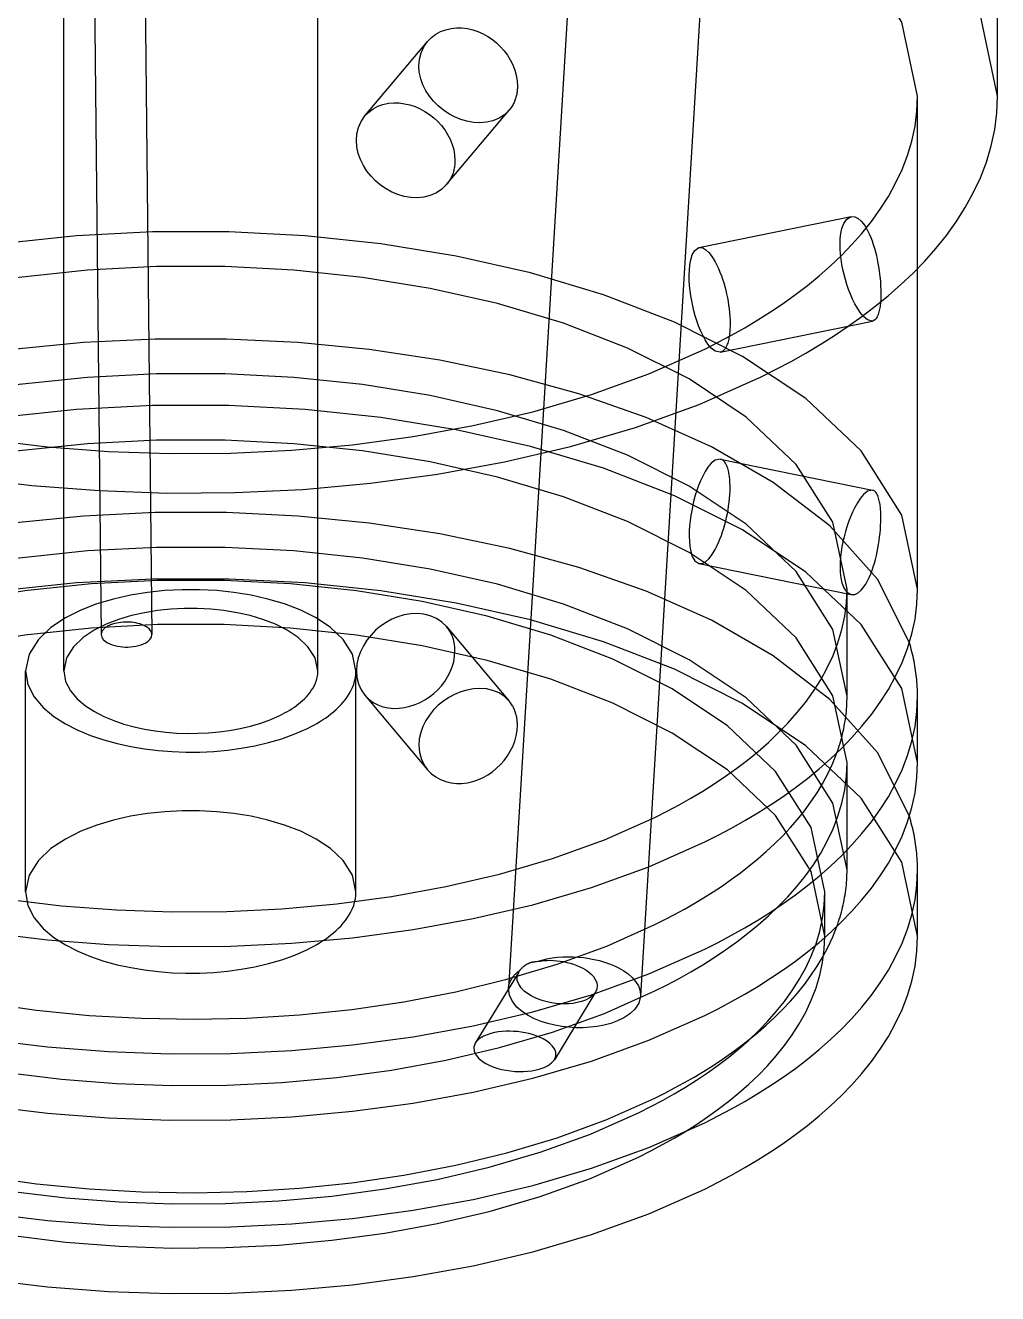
# Model space of a CAD drawing. Header units: millimetres. Extents: x 0 to 278, y -49 to 180.
# Drawn here: x 115.24 to 153.5, y 92.5 to 142.44 of the extents above; entities that cross this region are included whole.
import ezdxf

# ---------------------------------------------------------------- set-up
doc = ezdxf.new("R2010")
doc.units = ezdxf.units.MM
doc.layers.add('ISO_HIDDEN', color=8, linetype='CONTINUOUS')
doc.layers.add('ISO_VISIBLE', color=7, linetype='Continuous')

msp = doc.modelspace()

# ---------------------------------------------------------------- linework, layer by layer
at = {"layer": 'ISO_HIDDEN'}
for points in [[(117.708, 167.514), (118.223, 118.447)], [(119.708, 167.518), (120.223, 118.452)], [(116.75, 117.02), (116.75, 164.021)], [(126.75, 117.02), (126.75, 164.021)], [(153.5, 139.65), (152.813, 142.886), (151.036, 145.688), (148.624, 147.975), (145.857, 149.824), (142.882, 151.318), (139.777, 152.519), (136.587, 153.471), (133.339, 154.205), (130.052, 154.739), (126.74, 155.089), (123.415, 155.262), (120.085, 155.262), (116.76, 155.089), (113.448, 154.739), (110.161, 154.205), (106.913, 153.471), (103.723, 152.519), (100.618, 151.318), (97.643, 149.824), (94.876, 147.975), (92.464, 145.688), (90.687, 142.886), (90, 139.65)], [(150.35, 139.65), (149.731, 142.565), (148.131, 145.089), (145.957, 147.149), (143.465, 148.814), (140.785, 150.16), (137.989, 151.242), (135.115, 152.1), (132.189, 152.761), (129.228, 153.242), (126.245, 153.557), (123.25, 153.713), (120.25, 153.713), (117.255, 153.557), (114.272, 153.242), (111.311, 152.761), (108.385, 152.1), (105.511, 151.242), (102.714, 150.16), (100.035, 148.814), (97.543, 147.149), (95.369, 145.089), (93.769, 142.565), (93.15, 139.65)], [(136.8, 146.668), (134.256, 104.524)], [(142.004, 146.585), (139.446, 104.211)], [(131.068, 141.803), (131.219, 141.957), (131.391, 142.087), (131.58, 142.191), (131.782, 142.268), (131.992, 142.318), (132.206, 142.341), (132.422, 142.339), (132.637, 142.314), (132.847, 142.266), (133.052, 142.197), (133.25, 142.109), (133.438, 142.004), (133.617, 141.882), (133.784, 141.746), (133.94, 141.596), (134.082, 141.433), (134.21, 141.259), (134.323, 141.075), (134.419, 140.882), (134.497, 140.68), (134.556, 140.472), (134.593, 140.26), (134.605, 140.044)], [(128.6, 138.87), (131.068, 141.803)], [(134.281, 139.099), (134.096, 138.919), (133.88, 138.778), (133.641, 138.68), (133.389, 138.622), (133.131, 138.603), (132.873, 138.618), (132.619, 138.664), (132.371, 138.737), (132.132, 138.836), (131.904, 138.958), (131.689, 139.102), (131.489, 139.265), (131.306, 139.447), (131.142, 139.647), (131, 139.864), (130.884, 140.095), (130.797, 140.338), (130.743, 140.591), (130.725, 140.848), (130.748, 141.106), (130.812, 141.356), (130.92, 141.591), (131.068, 141.803)], [(134.605, 140.044), (134.605, 140), (134.603, 139.955), (134.6, 139.911), (134.596, 139.867), (134.591, 139.823), (134.585, 139.779), (134.577, 139.735), (134.568, 139.692), (134.558, 139.649), (134.547, 139.606), (134.534, 139.563), (134.52, 139.521), (134.505, 139.48), (134.488, 139.438), (134.47, 139.398), (134.451, 139.358), (134.431, 139.318), (134.409, 139.28), (134.386, 139.242), (134.362, 139.205), (134.336, 139.169), (134.309, 139.133), (134.281, 139.099)], [(93.15, 139.65), (93.554, 137.291), (94.646, 135.156), (96.198, 133.325), (98.036, 131.778), (100.056, 130.475), (102.194, 129.375), (104.413, 128.451), (106.69, 127.679), (109.009, 127.043), (111.358, 126.531), (113.73, 126.134), (116.117, 125.845), (118.514, 125.659), (120.917, 125.575), (123.322, 125.59), (125.723, 125.705), (128.118, 125.922), (130.501, 126.244), (132.866, 126.676), (135.207, 127.225), (137.515, 127.901), (139.776, 128.718), (141.973, 129.693)], [(128.6, 138.87), (128.751, 139.023), (128.923, 139.15), (129.113, 139.25), (129.314, 139.323), (129.524, 139.368), (129.738, 139.387), (129.952, 139.382), (130.165, 139.354), (130.373, 139.305), (130.577, 139.237), (130.773, 139.151), (130.962, 139.048), (131.141, 138.93), (131.309, 138.798), (131.467, 138.652), (131.611, 138.493), (131.742, 138.323), (131.858, 138.143), (131.956, 137.952), (132.037, 137.753), (132.097, 137.548), (132.134, 137.336), (132.147, 137.122)], [(141.973, 129.693), (142.504, 129.962), (143.03, 130.242), (143.548, 130.534), (144.059, 130.839), (144.562, 131.157), (145.056, 131.489), (145.541, 131.835), (146.014, 132.196), (146.475, 132.573), (146.922, 132.965), (147.353, 133.375), (147.767, 133.803), (148.162, 134.248), (148.534, 134.713), (148.881, 135.196), (149.201, 135.698), (149.488, 136.219), (149.74, 136.758), (149.954, 137.314), (150.124, 137.884), (150.249, 138.466), (150.325, 139.056), (150.35, 139.65)], [(150.35, 132.862), (150.35, 139.65)], [(131.814, 136.166), (131.629, 135.985), (131.414, 135.841), (131.176, 135.737), (130.925, 135.673), (130.667, 135.648), (130.408, 135.659), (130.152, 135.702), (129.903, 135.775), (129.664, 135.874), (129.436, 135.998), (129.222, 136.145), (129.023, 136.312), (128.842, 136.498), (128.681, 136.701), (128.542, 136.92), (128.428, 137.153), (128.341, 137.397), (128.287, 137.651), (128.267, 137.909), (128.287, 138.168), (128.348, 138.42), (128.453, 138.657), (128.6, 138.87)], [(131.814, 136.166), (134.281, 139.099)], [(132.147, 137.122), (132.147, 137.077), (132.145, 137.032), (132.142, 136.988), (132.138, 136.943), (132.132, 136.898), (132.126, 136.854), (132.118, 136.81), (132.108, 136.766), (132.098, 136.722), (132.086, 136.679), (132.073, 136.636), (132.058, 136.593), (132.043, 136.551), (132.026, 136.509), (132.007, 136.468), (131.987, 136.428), (131.966, 136.388), (131.944, 136.349), (131.921, 136.311), (131.896, 136.273), (131.87, 136.237), (131.843, 136.201), (131.814, 136.166)], [(141.748, 133.687), (147.734, 134.908)], [(148.573, 130.792), (148.379, 130.838), (148.223, 130.97), (148.094, 131.128), (147.981, 131.299), (147.881, 131.477), (147.791, 131.661), (147.709, 131.848), (147.635, 132.039), (147.568, 132.232), (147.508, 132.427), (147.455, 132.625), (147.409, 132.824), (147.37, 133.025), (147.338, 133.227), (147.315, 133.43), (147.302, 133.634), (147.298, 133.838), (147.307, 134.042), (147.332, 134.245), (147.376, 134.445), (147.447, 134.636), (147.56, 134.806), (147.734, 134.908)], [(147.734, 134.908), (147.882, 134.899), (148.015, 134.831), (148.128, 134.732), (148.224, 134.617), (148.308, 134.492), (148.381, 134.361), (148.447, 134.226), (148.506, 134.088), (148.56, 133.948), (148.608, 133.806), (148.652, 133.662), (148.692, 133.518), (148.728, 133.372), (148.76, 133.225), (148.789, 133.078), (148.815, 132.93), (148.838, 132.782), (148.858, 132.633), (148.874, 132.484), (148.887, 132.334), (148.897, 132.184), (148.903, 132.034), (148.905, 131.884)], [(150.35, 120.241), (149.731, 123.155), (148.131, 125.679), (145.957, 127.74), (143.465, 129.405), (140.785, 130.75), (137.989, 131.833), (135.115, 132.69), (132.189, 133.351), (129.228, 133.833), (126.245, 134.147), (123.25, 134.303), (120.25, 134.303), (117.255, 134.147), (114.272, 133.833), (111.311, 133.351), (108.385, 132.69), (105.511, 131.833), (102.714, 130.75), (100.035, 129.405), (97.543, 127.74), (95.369, 125.679), (93.769, 123.155), (93.15, 120.241)], [(142.587, 129.571), (142.391, 129.608), (142.231, 129.732), (142.101, 129.887), (141.99, 130.058), (141.894, 130.237), (141.808, 130.421), (141.732, 130.61), (141.665, 130.802), (141.604, 130.996), (141.551, 131.192), (141.503, 131.39), (141.463, 131.589), (141.429, 131.79), (141.401, 131.991), (141.381, 132.193), (141.368, 132.396), (141.364, 132.6), (141.37, 132.803), (141.389, 133.005), (141.424, 133.206), (141.483, 133.4), (141.582, 133.577), (141.748, 133.687)], [(141.748, 133.687), (141.895, 133.673), (142.024, 133.598), (142.133, 133.496), (142.228, 133.38), (142.312, 133.256), (142.387, 133.127), (142.455, 132.994), (142.518, 132.858), (142.575, 132.72), (142.628, 132.58), (142.677, 132.438), (142.722, 132.295), (142.762, 132.151), (142.8, 132.007), (142.834, 131.861), (142.864, 131.714), (142.891, 131.567), (142.914, 131.419), (142.934, 131.271), (142.95, 131.122), (142.961, 130.973), (142.969, 130.823), (142.971, 130.674)], [(147.575, 120.241), (147.016, 122.872), (145.571, 125.152), (143.609, 127.012), (141.358, 128.516), (138.939, 129.731), (136.413, 130.708), (133.818, 131.482), (131.176, 132.079), (128.503, 132.514), (125.809, 132.798), (123.104, 132.939), (120.396, 132.939), (117.691, 132.798), (114.997, 132.514), (112.324, 132.079), (109.682, 131.482), (107.087, 130.708), (104.561, 129.731), (102.142, 128.516), (99.891, 127.012), (97.929, 125.152), (96.484, 122.872), (95.925, 120.241)], [(148.905, 131.884), (148.905, 131.832), (148.904, 131.78), (148.903, 131.727), (148.901, 131.675), (148.898, 131.623), (148.894, 131.571), (148.89, 131.519), (148.885, 131.467), (148.879, 131.415), (148.872, 131.363), (148.864, 131.311), (148.855, 131.26), (148.844, 131.209), (148.832, 131.158), (148.817, 131.108), (148.801, 131.058), (148.782, 131.01), (148.76, 130.962), (148.734, 130.917), (148.703, 130.875), (148.666, 130.838), (148.622, 130.809), (148.573, 130.792)], [(142.587, 129.571), (148.573, 130.792)], [(142.971, 130.674), (142.971, 130.62), (142.97, 130.566), (142.968, 130.513), (142.965, 130.459), (142.962, 130.406), (142.957, 130.352), (142.952, 130.299), (142.946, 130.245), (142.938, 130.192), (142.929, 130.139), (142.919, 130.086), (142.907, 130.034), (142.894, 129.982), (142.878, 129.93), (142.861, 129.88), (142.841, 129.83), (142.818, 129.781), (142.791, 129.735), (142.761, 129.69), (142.725, 129.65), (142.685, 129.615), (142.638, 129.588), (142.587, 129.571)], [(150.027, 118.13), (148.77, 120.634), (146.897, 122.726), (144.671, 124.442), (142.235, 125.846), (139.667, 126.995), (137.014, 127.928), (134.301, 128.673), (131.548, 129.249), (128.766, 129.671), (125.967, 129.947), (123.157, 130.084), (120.343, 130.084), (117.533, 129.947), (114.734, 129.671), (111.952, 129.249), (109.199, 128.673), (106.486, 127.928), (103.833, 126.995), (101.265, 125.846), (98.829, 124.442), (96.603, 122.726), (94.73, 120.634), (93.473, 118.13)], [(147.575, 116.019), (147.016, 118.651), (145.571, 120.93), (143.609, 122.791), (141.358, 124.294), (138.939, 125.509), (136.413, 126.486), (133.818, 127.261), (131.176, 127.858), (128.503, 128.292), (125.809, 128.577), (123.104, 128.717), (120.396, 128.717), (117.691, 128.577), (114.997, 128.292), (112.324, 127.858), (109.682, 127.261), (107.087, 126.486), (104.561, 125.509), (102.142, 124.294), (99.891, 122.791), (97.929, 120.93), (96.484, 118.651), (95.925, 116.019)], [(150.35, 113.408), (149.731, 116.322), (148.131, 118.847), (145.957, 120.907), (143.465, 122.572), (140.785, 123.918), (137.989, 125), (135.115, 125.858), (132.189, 126.518), (129.228, 127), (126.245, 127.315), (123.25, 127.471), (120.25, 127.471), (117.255, 127.315), (114.272, 127), (111.311, 126.518), (108.385, 125.858), (105.511, 125), (102.714, 123.918), (100.035, 122.572), (97.543, 120.907), (95.369, 118.847), (93.769, 116.322), (93.15, 113.408)], [(147.575, 113.408), (147.016, 116.04), (145.571, 118.319), (143.609, 120.18), (141.358, 121.683), (138.939, 122.898), (136.413, 123.875), (133.818, 124.65), (131.176, 125.246), (128.503, 125.681), (125.809, 125.966), (123.104, 126.106), (120.396, 126.106), (117.691, 125.966), (114.997, 125.681), (112.324, 125.246), (109.682, 124.65), (107.087, 123.875), (104.561, 122.898), (102.142, 121.683), (99.891, 120.18), (97.929, 118.319), (96.484, 116.04), (95.925, 113.408)], [(142.587, 125.359), (142.391, 125.322), (142.231, 125.198), (142.101, 125.043), (141.99, 124.872), (141.894, 124.693), (141.808, 124.509), (141.732, 124.32), (141.665, 124.128), (141.604, 123.934), (141.551, 123.738), (141.503, 123.54), (141.463, 123.341), (141.429, 123.14), (141.401, 122.939), (141.381, 122.737), (141.368, 122.534), (141.364, 122.33), (141.37, 122.127), (141.389, 121.925), (141.424, 121.725), (141.483, 121.53), (141.582, 121.353), (141.748, 121.243)], [(142.971, 124.256), (142.971, 124.31), (142.97, 124.364), (142.968, 124.417), (142.965, 124.471), (142.962, 124.525), (142.957, 124.578), (142.952, 124.631), (142.946, 124.685), (142.938, 124.738), (142.929, 124.791), (142.919, 124.844), (142.907, 124.896), (142.894, 124.948), (142.878, 125), (142.861, 125.05), (142.841, 125.1), (142.818, 125.149), (142.791, 125.195), (142.761, 125.24), (142.725, 125.28), (142.685, 125.315), (142.638, 125.342), (142.587, 125.359)], [(142.587, 125.359), (148.573, 124.138)], [(141.748, 121.243), (141.895, 121.257), (142.024, 121.332), (142.133, 121.434), (142.228, 121.55), (142.312, 121.674), (142.387, 121.803), (142.455, 121.936), (142.518, 122.072), (142.575, 122.21), (142.628, 122.35), (142.677, 122.492), (142.722, 122.635), (142.762, 122.779), (142.8, 122.923), (142.834, 123.069), (142.864, 123.216), (142.891, 123.363), (142.914, 123.511), (142.934, 123.659), (142.95, 123.808), (142.961, 123.957), (142.969, 124.107), (142.971, 124.256)], [(150.027, 111.298), (148.77, 113.802), (146.897, 115.894), (144.671, 117.609), (142.235, 119.014), (139.667, 120.163), (137.014, 121.095), (134.301, 121.84), (131.548, 122.416), (128.766, 122.838), (125.967, 123.115), (123.157, 123.251), (120.343, 123.251), (117.533, 123.115), (114.734, 122.838), (111.952, 122.416), (109.199, 121.84), (106.486, 121.095), (103.833, 120.163), (101.265, 119.014), (98.829, 117.609), (96.603, 115.894), (94.73, 113.802), (93.473, 111.298)], [(147.575, 109.187), (147.016, 111.818), (145.571, 114.098), (143.609, 115.958), (141.358, 117.462), (138.939, 118.677), (136.413, 119.654), (133.818, 120.429), (131.176, 121.025), (128.503, 121.46), (125.809, 121.744), (123.104, 121.885), (120.396, 121.885), (117.691, 121.744), (114.997, 121.46), (112.324, 121.025), (109.682, 120.429), (107.087, 119.654), (104.561, 118.677), (102.142, 117.462), (99.891, 115.958), (97.929, 114.098), (96.484, 111.818), (95.925, 109.187)], [(141.748, 121.243), (147.734, 120.023)], [(150.35, 106.576), (149.731, 109.49), (148.131, 112.014), (145.957, 114.075), (143.465, 115.74), (140.785, 117.085), (137.989, 118.167), (135.115, 119.025), (132.189, 119.686), (129.228, 120.167), (126.245, 120.482), (123.25, 120.638), (120.25, 120.638), (117.255, 120.482), (114.272, 120.167), (111.311, 119.686), (108.385, 119.025), (105.511, 118.167), (102.714, 117.085), (100.035, 115.74), (97.543, 114.075), (95.369, 112.014), (93.769, 109.49), (93.15, 106.576)], [(146.7, 108.316), (146.16, 110.859), (144.764, 113.061), (142.868, 114.858), (140.694, 116.311), (138.356, 117.485), (135.916, 118.429), (133.409, 119.177), (130.857, 119.753), (128.274, 120.174), (125.672, 120.448), (123.058, 120.584), (120.442, 120.584), (117.828, 120.448), (115.226, 120.174), (112.643, 119.753), (110.091, 119.177), (107.584, 118.429), (105.144, 117.485), (102.806, 116.311), (100.632, 114.858), (98.736, 113.061), (97.34, 110.859), (96.8, 108.316)], [(95.925, 120.241), (96.29, 118.111), (97.275, 116.183), (98.677, 114.529), (100.337, 113.132), (102.161, 111.955), (104.091, 110.963), (106.095, 110.128), (108.151, 109.431), (110.245, 108.857), (112.366, 108.395), (114.508, 108.036), (116.663, 107.775), (118.828, 107.607), (120.998, 107.531), (123.169, 107.545), (125.338, 107.649), (127.5, 107.845), (129.652, 108.135), (131.788, 108.525), (133.901, 109.021), (135.985, 109.632), (138.027, 110.369), (140.011, 111.25)], [(128.25, 117.02), (128.109, 117.683), (127.746, 118.256), (127.252, 118.725), (126.685, 119.103), (126.076, 119.409), (125.441, 119.655), (124.787, 119.85), (124.122, 120), (123.45, 120.109), (122.772, 120.181), (122.091, 120.216), (121.409, 120.216), (120.728, 120.181), (120.05, 120.109), (119.378, 120), (118.713, 119.85), (118.059, 119.655), (117.424, 119.409), (116.815, 119.103), (116.248, 118.725), (115.754, 118.256), (115.391, 117.683), (115.25, 117.02)], [(140.011, 111.25), (140.491, 111.492), (140.965, 111.745), (141.433, 112.009), (141.895, 112.284), (142.349, 112.572), (142.795, 112.871), (143.232, 113.184), (143.66, 113.51), (144.076, 113.85), (144.479, 114.204), (144.869, 114.575), (145.243, 114.96), (145.599, 115.363), (145.935, 115.782), (146.249, 116.219), (146.537, 116.672), (146.797, 117.143), (147.024, 117.629), (147.217, 118.131), (147.371, 118.646), (147.483, 119.171), (147.552, 119.704), (147.575, 120.241)], [(147.575, 116.019), (147.575, 120.241)], [(126.75, 117.02), (126.642, 117.53), (126.362, 117.971), (125.982, 118.331), (125.546, 118.622), (125.078, 118.858), (124.589, 119.047), (124.086, 119.197), (123.575, 119.312), (123.057, 119.397), (122.536, 119.452), (122.012, 119.479), (121.488, 119.479), (120.964, 119.452), (120.443, 119.397), (119.925, 119.312), (119.414, 119.197), (118.911, 119.047), (118.422, 118.858), (117.954, 118.622), (117.518, 118.331), (117.138, 117.971), (116.858, 117.53), (116.75, 117.02)], [(120.223, 118.452), (120.208, 118.534), (120.169, 118.608), (120.113, 118.671), (120.049, 118.724), (119.979, 118.771), (119.905, 118.809), (119.827, 118.841), (119.748, 118.869), (119.667, 118.89), (119.585, 118.909), (119.502, 118.922), (119.419, 118.933), (119.335, 118.939), (119.252, 118.942), (119.168, 118.941), (119.084, 118.938), (119.001, 118.929), (118.917, 118.919), (118.835, 118.903), (118.753, 118.884), (118.673, 118.861), (118.594, 118.832), (118.517, 118.799)], [(131.814, 118.764), (131.629, 118.945), (131.414, 119.089), (131.176, 119.193), (130.925, 119.257), (130.667, 119.282), (130.408, 119.271), (130.152, 119.228), (129.903, 119.155), (129.664, 119.056), (129.436, 118.932), (129.222, 118.785), (129.023, 118.618), (128.842, 118.432), (128.681, 118.229), (128.542, 118.01), (128.428, 117.777), (128.341, 117.533), (128.287, 117.279), (128.267, 117.021), (128.287, 116.762), (128.348, 116.51), (128.453, 116.273), (128.6, 116.06)], [(146.7, 106.576), (146.16, 109.118), (144.764, 111.32), (142.868, 113.118), (140.694, 114.57), (138.356, 115.744), (135.916, 116.688), (133.409, 117.436), (130.857, 118.013), (128.274, 118.433), (125.672, 118.708), (123.058, 118.843), (120.442, 118.843), (117.828, 118.708), (115.226, 118.433), (112.643, 118.013), (110.091, 117.436), (107.584, 116.688), (105.144, 115.744), (102.806, 114.57), (100.632, 113.118), (98.736, 111.32), (97.34, 109.118), (96.8, 106.576)], [(118.517, 118.799), (118.498, 118.79), (118.479, 118.78), (118.461, 118.769), (118.443, 118.759), (118.426, 118.747), (118.408, 118.736), (118.391, 118.723), (118.374, 118.711), (118.358, 118.697), (118.342, 118.684), (118.327, 118.669), (118.313, 118.654), (118.299, 118.638), (118.286, 118.622), (118.274, 118.605), (118.262, 118.587), (118.253, 118.568), (118.244, 118.549), (118.236, 118.53), (118.231, 118.51), (118.227, 118.489), (118.224, 118.468), (118.223, 118.447)], [(118.223, 118.447), (118.247, 118.345), (118.306, 118.259), (118.382, 118.188), (118.467, 118.129), (118.561, 118.083), (118.659, 118.045), (118.759, 118.014), (118.861, 117.992), (118.965, 117.975), (119.069, 117.964), (119.173, 117.959), (119.278, 117.958), (119.382, 117.965), (119.486, 117.975), (119.59, 117.993), (119.692, 118.015), (119.792, 118.046), (119.889, 118.084), (119.983, 118.131), (120.068, 118.191), (120.144, 118.262), (120.201, 118.349), (120.223, 118.452)], [(132.147, 117.808), (132.147, 117.853), (132.145, 117.898), (132.142, 117.942), (132.138, 117.987), (132.132, 118.032), (132.126, 118.076), (132.118, 118.12), (132.108, 118.164), (132.098, 118.208), (132.086, 118.251), (132.073, 118.294), (132.058, 118.337), (132.043, 118.379), (132.026, 118.421), (132.007, 118.462), (131.987, 118.502), (131.966, 118.542), (131.944, 118.581), (131.921, 118.619), (131.896, 118.657), (131.87, 118.693), (131.843, 118.729), (131.814, 118.764)], [(131.814, 118.764), (134.281, 115.831)], [(128.6, 116.06), (128.751, 115.907), (128.923, 115.78), (129.113, 115.68), (129.314, 115.607), (129.524, 115.562), (129.738, 115.543), (129.952, 115.548), (130.165, 115.576), (130.373, 115.625), (130.577, 115.693), (130.773, 115.779), (130.962, 115.882), (131.141, 116), (131.309, 116.132), (131.467, 116.278), (131.611, 116.437), (131.742, 116.607), (131.858, 116.787), (131.956, 116.978), (132.037, 117.177), (132.097, 117.383), (132.134, 117.594), (132.147, 117.808)], [(115.25, 117.02), (115.342, 116.484), (115.59, 115.999), (115.943, 115.583), (116.361, 115.231), (116.819, 114.935), (117.305, 114.685), (117.81, 114.475), (118.327, 114.3), (118.854, 114.155), (119.388, 114.039), (119.927, 113.948), (120.47, 113.883), (121.015, 113.841), (121.561, 113.821), (122.107, 113.825), (122.653, 113.851), (123.197, 113.9), (123.739, 113.973), (124.276, 114.072), (124.808, 114.196), (125.333, 114.35), (125.847, 114.536), (126.346, 114.757)], [(115.25, 108.316), (115.25, 117.02)], [(116.75, 117.02), (116.821, 116.608), (117.011, 116.235), (117.283, 115.914), (117.604, 115.644), (117.957, 115.416), (118.331, 115.224), (118.719, 115.062), (119.117, 114.927), (119.523, 114.816), (119.933, 114.727), (120.348, 114.657), (120.765, 114.607), (121.184, 114.574), (121.604, 114.56), (122.025, 114.562), (122.445, 114.582), (122.863, 114.62), (123.28, 114.677), (123.693, 114.752), (124.103, 114.848), (124.506, 114.966), (124.901, 115.109), (125.286, 115.28)], [(125.286, 115.28), (125.378, 115.327), (125.47, 115.376), (125.561, 115.427), (125.65, 115.48), (125.738, 115.536), (125.825, 115.594), (125.909, 115.654), (125.992, 115.717), (126.072, 115.783), (126.151, 115.852), (126.226, 115.923), (126.298, 115.998), (126.367, 116.076), (126.433, 116.157), (126.493, 116.242), (126.549, 116.329), (126.599, 116.421), (126.643, 116.515), (126.681, 116.612), (126.711, 116.712), (126.732, 116.813), (126.746, 116.916), (126.75, 117.02)], [(126.346, 114.757), (126.467, 114.818), (126.586, 114.882), (126.704, 114.948), (126.82, 115.018), (126.935, 115.09), (127.047, 115.165), (127.157, 115.244), (127.265, 115.326), (127.369, 115.412), (127.471, 115.501), (127.569, 115.594), (127.663, 115.691), (127.753, 115.793), (127.837, 115.898), (127.916, 116.008), (127.989, 116.122), (128.054, 116.241), (128.111, 116.363), (128.16, 116.489), (128.199, 116.619), (128.227, 116.751), (128.244, 116.885), (128.25, 117.02)], [(128.25, 108.316), (128.25, 117.02)], [(128.6, 116.06), (131.068, 113.127)], [(147.176, 113.793), (147.209, 113.887), (147.241, 113.98), (147.271, 114.074), (147.3, 114.169), (147.328, 114.264), (147.354, 114.359), (147.379, 114.455), (147.402, 114.551), (147.424, 114.647), (147.445, 114.744), (147.464, 114.841), (147.481, 114.938), (147.498, 115.035), (147.512, 115.133), (147.525, 115.231), (147.537, 115.329), (147.547, 115.427), (147.556, 115.526), (147.563, 115.624), (147.568, 115.723), (147.572, 115.822), (147.574, 115.921), (147.575, 116.019)], [(95.925, 113.408), (96.29, 111.278), (97.275, 109.35), (98.677, 107.697), (100.337, 106.3), (102.161, 105.123), (104.091, 104.13), (106.095, 103.295), (108.151, 102.599), (110.245, 102.024), (112.366, 101.562), (114.508, 101.203), (116.663, 100.942), (118.828, 100.775), (120.998, 100.698), (123.169, 100.712), (125.338, 100.816), (127.5, 101.012), (129.652, 101.303), (131.788, 101.693), (133.901, 102.188), (135.985, 102.799), (138.027, 103.536), (140.011, 104.417)], [(140.011, 104.417), (140.491, 104.66), (140.965, 104.913), (141.433, 105.177), (141.895, 105.452), (142.349, 105.739), (142.795, 106.039), (143.232, 106.351), (143.66, 106.677), (144.076, 107.017), (144.479, 107.372), (144.869, 107.742), (145.243, 108.128), (145.599, 108.53), (145.935, 108.95), (146.249, 109.386), (146.537, 109.84), (146.797, 110.31), (147.024, 110.797), (147.217, 111.298), (147.371, 111.813), (147.483, 112.339), (147.552, 112.871), (147.575, 113.408)], [(147.575, 109.187), (147.575, 113.408)], [(128.25, 108.316), (128.109, 108.979), (127.746, 109.552), (127.252, 110.021), (126.685, 110.399), (126.076, 110.705), (125.441, 110.951), (124.787, 111.146), (124.122, 111.296), (123.45, 111.406), (122.772, 111.477), (122.091, 111.512), (121.409, 111.512), (120.728, 111.477), (120.05, 111.406), (119.378, 111.296), (118.713, 111.146), (118.059, 110.951), (117.424, 110.705), (116.815, 110.399), (116.248, 110.021), (115.754, 109.552), (115.391, 108.979), (115.25, 108.316)], [(147.176, 106.961), (147.209, 107.054), (147.241, 107.148), (147.271, 107.242), (147.3, 107.336), (147.328, 107.431), (147.354, 107.526), (147.379, 107.622), (147.402, 107.718), (147.424, 107.814), (147.445, 107.911), (147.464, 108.008), (147.481, 108.105), (147.498, 108.203), (147.512, 108.3), (147.525, 108.398), (147.537, 108.497), (147.547, 108.595), (147.556, 108.693), (147.563, 108.792), (147.568, 108.891), (147.572, 108.989), (147.574, 109.088), (147.575, 109.187)], [(96.8, 108.316), (97.153, 106.258), (98.105, 104.396), (99.459, 102.798), (101.063, 101.449), (102.824, 100.312), (104.689, 99.353), (106.626, 98.546), (108.612, 97.873), (110.635, 97.318), (112.684, 96.872), (114.753, 96.525), (116.836, 96.273), (118.927, 96.111), (121.023, 96.037), (123.121, 96.05), (125.216, 96.151), (127.305, 96.34), (129.384, 96.621), (131.448, 96.998), (133.49, 97.477), (135.503, 98.067), (137.475, 98.779), (139.392, 99.63)], [(115.25, 108.316), (115.342, 107.78), (115.59, 107.295), (115.943, 106.879), (116.361, 106.527), (116.819, 106.231), (117.305, 105.981), (117.81, 105.771), (118.327, 105.596), (118.854, 105.451), (119.388, 105.335), (119.927, 105.245), (120.47, 105.179), (121.015, 105.137), (121.561, 105.117), (122.107, 105.121), (122.653, 105.147), (123.197, 105.196), (123.739, 105.27), (124.276, 105.368), (124.808, 105.493), (125.333, 105.646), (125.847, 105.832), (126.346, 106.053)], [(126.346, 106.053), (126.467, 106.114), (126.586, 106.178), (126.704, 106.245), (126.82, 106.314), (126.935, 106.386), (127.047, 106.462), (127.157, 106.54), (127.265, 106.622), (127.369, 106.708), (127.471, 106.797), (127.569, 106.89), (127.663, 106.987), (127.753, 107.089), (127.837, 107.194), (127.916, 107.304), (127.989, 107.418), (128.054, 107.537), (128.111, 107.659), (128.16, 107.785), (128.199, 107.915), (128.227, 108.047), (128.244, 108.181), (128.25, 108.316)], [(139.392, 99.63), (139.856, 99.864), (140.314, 100.109), (140.766, 100.364), (141.212, 100.63), (141.651, 100.907), (142.082, 101.196), (142.504, 101.498), (142.917, 101.813), (143.319, 102.142), (143.709, 102.485), (144.086, 102.842), (144.447, 103.215), (144.791, 103.604), (145.116, 104.009), (145.419, 104.431), (145.697, 104.869), (145.948, 105.323), (146.168, 105.793), (146.354, 106.278), (146.503, 106.775), (146.612, 107.283), (146.678, 107.798), (146.7, 108.316)], [(146.7, 106.576), (146.7, 108.316)], [(96.8, 106.576), (97.153, 104.518), (98.105, 102.655), (99.459, 101.057), (101.063, 99.708), (102.824, 98.571), (104.689, 97.612), (106.626, 96.806), (108.612, 96.132), (110.635, 95.578), (112.684, 95.131), (114.753, 94.784), (116.836, 94.532), (118.927, 94.37), (121.023, 94.296), (123.121, 94.31), (125.216, 94.41), (127.305, 94.6), (129.384, 94.88), (131.448, 95.257), (133.49, 95.736), (135.503, 96.326), (137.475, 97.038), (139.392, 97.889)], [(139.392, 97.889), (139.856, 98.124), (140.314, 98.368), (140.766, 98.623), (141.212, 98.889), (141.651, 99.166), (142.082, 99.456), (142.504, 99.758), (142.917, 100.073), (143.319, 100.401), (143.709, 100.744), (144.086, 101.101), (144.447, 101.474), (144.791, 101.863), (145.116, 102.268), (145.419, 102.69), (145.697, 103.128), (145.948, 103.582), (146.168, 104.053), (146.354, 104.537), (146.503, 105.035), (146.612, 105.542), (146.678, 106.057), (146.7, 106.576)], [(134.728, 105.262), (134.739, 105.274), (134.75, 105.286), (134.761, 105.299), (134.772, 105.311), (134.784, 105.323), (134.795, 105.334), (134.807, 105.346), (134.819, 105.357), (134.831, 105.368), (134.844, 105.379), (134.856, 105.39), (134.869, 105.4), (134.882, 105.41), (134.895, 105.42), (134.908, 105.43), (134.922, 105.439), (134.935, 105.448), (134.949, 105.457), (134.963, 105.466), (134.978, 105.474), (134.992, 105.482), (135.006, 105.49), (135.021, 105.497)], [(135.021, 105.497), (135.035, 105.504), (135.049, 105.51), (135.063, 105.516), (135.077, 105.522), (135.091, 105.528), (135.106, 105.533), (135.12, 105.538), (135.135, 105.542), (135.149, 105.547), (135.164, 105.551), (135.179, 105.554), (135.194, 105.558), (135.209, 105.561), (135.224, 105.563), (135.239, 105.566), (135.254, 105.568), (135.269, 105.57), (135.284, 105.571), (135.3, 105.572), (135.315, 105.573), (135.33, 105.573), (135.346, 105.573), (135.361, 105.573)], [(135.361, 105.573), (135.561, 105.632), (135.764, 105.68), (135.97, 105.716), (136.177, 105.742), (136.385, 105.759), (136.594, 105.765), (136.802, 105.763), (137.011, 105.752), (137.218, 105.731), (137.425, 105.702), (137.63, 105.663), (137.833, 105.615), (138.034, 105.557), (138.231, 105.489), (138.424, 105.409), (138.611, 105.316), (138.791, 105.21), (138.961, 105.089), (139.117, 104.951), (139.253, 104.793), (139.362, 104.615), (139.43, 104.418), (139.446, 104.211)], [(135.361, 105.573), (135.493, 105.594), (135.625, 105.612), (135.758, 105.619), (135.892, 105.624), (136.025, 105.618), (136.159, 105.61), (136.291, 105.592), (136.423, 105.573), (136.554, 105.543), (136.684, 105.512), (136.81, 105.47), (136.937, 105.426), (137.058, 105.371), (137.178, 105.313), (137.293, 105.244), (137.402, 105.167), (137.506, 105.083), (137.594, 104.983), (137.669, 104.873), (137.723, 104.752), (137.747, 104.622), (137.732, 104.489), (137.681, 104.366)], [(134.653, 105.164), (132.945, 102.363)], [(134.256, 104.524), (134.259, 104.563), (134.265, 104.602), (134.272, 104.641), (134.282, 104.679), (134.293, 104.717), (134.306, 104.754), (134.321, 104.79), (134.338, 104.826), (134.356, 104.861), (134.376, 104.895), (134.397, 104.928), (134.419, 104.961), (134.443, 104.992), (134.468, 105.023), (134.493, 105.053), (134.52, 105.082), (134.548, 105.11), (134.576, 105.137), (134.605, 105.164), (134.635, 105.189), (134.666, 105.214), (134.697, 105.238), (134.728, 105.262)], [(137.681, 104.366), (137.568, 104.239), (137.432, 104.139), (137.283, 104.058), (137.124, 104.001), (136.959, 103.959), (136.792, 103.929), (136.623, 103.915), (136.454, 103.907), (136.284, 103.915), (136.115, 103.928), (135.947, 103.954), (135.78, 103.987), (135.617, 104.031), (135.455, 104.085), (135.299, 104.149), (135.146, 104.224), (135.003, 104.315), (134.865, 104.414), (134.75, 104.539), (134.657, 104.679), (134.598, 104.836), (134.595, 105.004), (134.653, 105.164)], [(134.653, 105.164), (134.656, 105.168), (134.659, 105.173), (134.662, 105.177), (134.665, 105.182), (134.668, 105.186), (134.671, 105.191), (134.674, 105.195), (134.677, 105.199), (134.68, 105.204), (134.683, 105.208), (134.687, 105.212), (134.69, 105.217), (134.693, 105.221), (134.697, 105.225), (134.7, 105.229), (134.703, 105.233), (134.707, 105.237), (134.71, 105.242), (134.714, 105.246), (134.718, 105.25), (134.721, 105.254), (134.725, 105.258), (134.728, 105.262)], [(139.446, 104.211), (139.38, 103.941), (139.23, 103.707), (139.029, 103.515), (138.797, 103.361), (138.546, 103.239), (138.284, 103.143), (138.015, 103.071), (137.741, 103.02), (137.464, 102.987), (137.185, 102.971), (136.906, 102.971), (136.628, 102.988), (136.351, 103.021), (136.077, 103.07), (135.806, 103.136), (135.54, 103.221), (135.281, 103.325), (135.032, 103.451), (134.798, 103.602), (134.586, 103.783), (134.409, 103.998), (134.29, 104.249), (134.256, 104.524)], [(137.681, 104.366), (136.061, 101.711)], [(133.279, 102.64), (133.262, 102.632), (133.245, 102.623), (133.228, 102.614), (133.211, 102.604), (133.195, 102.595), (133.178, 102.585), (133.162, 102.574), (133.146, 102.564), (133.131, 102.553), (133.115, 102.542), (133.1, 102.53), (133.085, 102.518), (133.07, 102.506), (133.056, 102.494), (133.042, 102.481), (133.028, 102.467), (133.015, 102.454), (133.002, 102.44), (132.99, 102.425), (132.978, 102.41), (132.966, 102.395), (132.956, 102.379), (132.945, 102.363)], [(136.061, 101.711), (136.116, 101.852), (136.114, 102.002), (136.059, 102.141), (135.97, 102.261), (135.862, 102.365), (135.743, 102.457), (135.612, 102.53), (135.477, 102.597), (135.337, 102.652), (135.195, 102.699), (135.05, 102.739), (134.903, 102.771), (134.755, 102.797), (134.605, 102.815), (134.455, 102.827), (134.305, 102.832), (134.155, 102.83), (134.005, 102.821), (133.855, 102.803), (133.707, 102.778), (133.561, 102.743), (133.419, 102.695), (133.279, 102.64)], [(132.945, 102.363), (132.889, 102.203), (132.904, 102.036), (132.981, 101.886), (133.091, 101.76), (133.219, 101.65), (133.364, 101.561), (133.515, 101.486), (133.672, 101.421), (133.833, 101.37), (133.996, 101.326), (134.162, 101.293), (134.33, 101.268), (134.498, 101.251), (134.667, 101.244), (134.837, 101.244), (135.006, 101.256), (135.174, 101.274), (135.34, 101.307), (135.503, 101.35), (135.662, 101.408), (135.811, 101.488), (135.948, 101.585), (136.061, 101.711)]]:
    msp.add_lwpolyline(points, dxfattribs=at)
at = {"layer": 'ISO_VISIBLE'}
for points in [[(153.5, 139.65), (153.5, 164.021)], [(90, 139.65), (90.449, 137.031), (91.66, 134.662), (93.384, 132.628), (95.425, 130.911), (97.666, 129.464), (100.04, 128.244), (102.503, 127.218), (105.031, 126.361), (107.606, 125.655), (110.214, 125.086), (112.846, 124.645), (115.496, 124.324), (118.158, 124.118), (120.825, 124.024), (123.495, 124.041), (126.161, 124.169), (128.819, 124.41), (131.465, 124.768), (134.091, 125.247), (136.689, 125.856), (139.251, 126.607), (141.761, 127.514), (144.201, 128.597)], [(144.201, 128.597), (144.79, 128.895), (145.373, 129.206), (145.949, 129.53), (146.516, 129.869), (147.075, 130.222), (147.623, 130.59), (148.161, 130.974), (148.686, 131.375), (149.198, 131.793), (149.694, 132.229), (150.173, 132.684), (150.633, 133.159), (151.071, 133.653), (151.484, 134.169), (151.87, 134.705), (152.224, 135.263), (152.543, 135.841), (152.823, 136.44), (153.06, 137.057), (153.249, 137.689), (153.387, 138.335), (153.472, 138.991), (153.5, 139.65)], [(150.35, 120.241), (150.35, 132.862)], [(148.573, 124.138), (148.379, 124.092), (148.223, 123.96), (148.094, 123.802), (147.981, 123.631), (147.881, 123.453), (147.791, 123.269), (147.709, 123.082), (147.635, 122.891), (147.568, 122.698), (147.508, 122.503), (147.455, 122.305), (147.409, 122.106), (147.37, 121.905), (147.338, 121.703), (147.315, 121.5), (147.302, 121.296), (147.298, 121.092), (147.307, 120.888), (147.332, 120.685), (147.376, 120.485), (147.447, 120.294), (147.56, 120.124), (147.734, 120.023)], [(148.905, 123.046), (148.905, 123.098), (148.904, 123.15), (148.903, 123.203), (148.901, 123.255), (148.898, 123.307), (148.894, 123.359), (148.89, 123.411), (148.885, 123.463), (148.879, 123.515), (148.872, 123.567), (148.864, 123.619), (148.855, 123.67), (148.844, 123.721), (148.832, 123.772), (148.817, 123.822), (148.801, 123.872), (148.782, 123.92), (148.76, 123.968), (148.734, 124.013), (148.703, 124.055), (148.666, 124.092), (148.622, 124.121), (148.573, 124.138)], [(147.734, 120.023), (147.882, 120.031), (148.015, 120.099), (148.128, 120.198), (148.224, 120.313), (148.308, 120.438), (148.381, 120.569), (148.447, 120.704), (148.506, 120.842), (148.56, 120.982), (148.608, 121.124), (148.652, 121.268), (148.692, 121.412), (148.728, 121.558), (148.76, 121.705), (148.789, 121.852), (148.815, 122), (148.838, 122.148), (148.858, 122.297), (148.874, 122.446), (148.887, 122.596), (148.897, 122.746), (148.903, 122.896), (148.905, 123.046)], [(93.15, 120.241), (93.554, 117.882), (94.646, 115.747), (96.198, 113.915), (98.036, 112.369), (100.056, 111.065), (102.194, 109.966), (104.413, 109.041), (106.69, 108.27), (109.009, 107.634), (111.358, 107.122), (113.73, 106.724), (116.117, 106.435), (118.514, 106.25), (120.917, 106.165), (123.322, 106.18), (125.723, 106.296), (128.118, 106.513), (130.501, 106.834), (132.866, 107.266), (135.207, 107.815), (137.515, 108.492), (139.776, 109.308), (141.973, 110.284)], [(141.973, 110.284), (142.504, 110.552), (143.03, 110.832), (143.548, 111.125), (144.059, 111.429), (144.562, 111.747), (145.056, 112.079), (145.541, 112.425), (146.014, 112.786), (146.475, 113.163), (146.922, 113.556), (147.353, 113.966), (147.767, 114.393), (148.162, 114.839), (148.534, 115.303), (148.881, 115.786), (149.201, 116.289), (149.488, 116.81), (149.74, 117.349), (149.954, 117.904), (150.124, 118.474), (150.249, 119.056), (150.325, 119.646), (150.35, 120.241)], [(150.35, 116.019), (150.349, 116.113), (150.347, 116.206), (150.344, 116.299), (150.34, 116.392), (150.334, 116.485), (150.327, 116.578), (150.319, 116.671), (150.31, 116.763), (150.299, 116.856), (150.288, 116.948), (150.275, 117.041), (150.26, 117.133), (150.245, 117.225), (150.228, 117.316), (150.211, 117.408), (150.192, 117.499), (150.172, 117.59), (150.15, 117.681), (150.128, 117.771), (150.104, 117.861), (150.08, 117.951), (150.054, 118.041), (150.027, 118.13)], [(93.15, 116.019), (93.554, 113.66), (94.646, 111.525), (96.198, 109.694), (98.036, 108.147), (100.056, 106.843), (102.194, 105.744), (104.413, 104.82), (106.69, 104.048), (109.009, 103.412), (111.358, 102.9), (113.73, 102.503), (116.117, 102.214), (118.514, 102.028), (120.917, 101.944), (123.322, 101.959), (125.723, 102.074), (128.118, 102.291), (130.501, 102.613), (132.866, 103.045), (135.207, 103.594), (137.515, 104.27), (139.776, 105.087), (141.973, 106.062)], [(134.281, 115.831), (134.096, 116.011), (133.88, 116.152), (133.641, 116.25), (133.389, 116.308), (133.131, 116.327), (132.873, 116.312), (132.619, 116.266), (132.371, 116.193), (132.132, 116.094), (131.904, 115.972), (131.689, 115.829), (131.489, 115.665), (131.306, 115.483), (131.142, 115.283), (131, 115.066), (130.884, 114.835), (130.797, 114.592), (130.743, 114.339), (130.725, 114.082), (130.748, 113.824), (130.812, 113.574), (130.92, 113.339), (131.068, 113.127)], [(141.973, 106.062), (142.504, 106.331), (143.03, 106.611), (143.548, 106.903), (144.059, 107.208), (144.562, 107.526), (145.056, 107.858), (145.541, 108.204), (146.014, 108.565), (146.475, 108.941), (146.922, 109.334), (147.353, 109.744), (147.767, 110.172), (148.162, 110.617), (148.534, 111.082), (148.881, 111.565), (149.201, 112.067), (149.488, 112.588), (149.74, 113.127), (149.954, 113.683), (150.124, 114.253), (150.249, 114.835), (150.325, 115.425), (150.35, 116.019)], [(150.35, 113.408), (150.35, 116.019)], [(134.605, 114.886), (134.605, 114.93), (134.603, 114.975), (134.6, 115.019), (134.596, 115.063), (134.591, 115.107), (134.585, 115.151), (134.577, 115.195), (134.568, 115.238), (134.558, 115.281), (134.547, 115.324), (134.534, 115.367), (134.52, 115.409), (134.505, 115.45), (134.488, 115.492), (134.47, 115.532), (134.451, 115.572), (134.431, 115.612), (134.409, 115.65), (134.386, 115.688), (134.362, 115.725), (134.336, 115.761), (134.309, 115.797), (134.281, 115.831)], [(131.068, 113.127), (131.219, 112.973), (131.391, 112.843), (131.58, 112.739), (131.782, 112.662), (131.992, 112.612), (132.206, 112.589), (132.422, 112.591), (132.637, 112.616), (132.847, 112.665), (133.052, 112.733), (133.25, 112.821), (133.438, 112.926), (133.617, 113.048), (133.784, 113.184), (133.94, 113.334), (134.082, 113.497), (134.21, 113.671), (134.323, 113.855), (134.419, 114.048), (134.497, 114.25), (134.556, 114.458), (134.593, 114.67), (134.605, 114.886)], [(93.15, 113.408), (93.554, 111.049), (94.646, 108.914), (96.198, 107.083), (98.036, 105.536), (100.056, 104.232), (102.194, 103.133), (104.413, 102.209), (106.69, 101.437), (109.009, 100.801), (111.358, 100.289), (113.73, 99.892), (116.117, 99.602), (118.514, 99.417), (120.917, 99.333), (123.322, 99.348), (125.723, 99.463), (128.118, 99.68), (130.501, 100.002), (132.866, 100.434), (135.207, 100.983), (137.515, 101.659), (139.776, 102.476), (141.973, 103.451)], [(96.324, 113.793), (97.277, 111.959), (98.609, 110.375), (100.181, 109.027), (101.907, 107.882), (103.736, 106.908), (105.636, 106.083), (107.588, 105.386), (109.577, 104.805), (111.594, 104.329), (113.631, 103.949), (115.683, 103.66), (117.746, 103.458), (119.815, 103.34), (121.887, 103.304), (123.959, 103.351), (126.028, 103.48), (128.089, 103.693), (130.139, 103.994), (132.174, 104.386), (134.188, 104.876), (136.173, 105.472), (138.119, 106.184), (140.011, 107.028)], [(140.011, 107.028), (140.403, 107.225), (140.791, 107.43), (141.176, 107.641), (141.556, 107.859), (141.931, 108.086), (142.302, 108.32), (142.668, 108.562), (143.028, 108.813), (143.381, 109.073), (143.727, 109.342), (144.066, 109.62), (144.397, 109.909), (144.719, 110.207), (145.03, 110.516), (145.331, 110.835), (145.619, 111.165), (145.894, 111.507), (146.154, 111.86), (146.398, 112.225), (146.624, 112.601), (146.83, 112.988), (147.015, 113.386), (147.176, 113.793)], [(141.973, 103.451), (142.504, 103.72), (143.03, 104), (143.548, 104.292), (144.059, 104.597), (144.562, 104.915), (145.056, 105.247), (145.541, 105.593), (146.014, 105.954), (146.475, 106.33), (146.922, 106.723), (147.353, 107.133), (147.767, 107.561), (148.162, 108.006), (148.534, 108.471), (148.881, 108.954), (149.201, 109.456), (149.488, 109.977), (149.74, 110.516), (149.954, 111.072), (150.124, 111.642), (150.249, 112.224), (150.325, 112.814), (150.35, 113.408)], [(150.35, 109.187), (150.349, 109.28), (150.347, 109.373), (150.344, 109.466), (150.34, 109.559), (150.334, 109.652), (150.327, 109.745), (150.319, 109.838), (150.31, 109.931), (150.299, 110.024), (150.288, 110.116), (150.275, 110.208), (150.26, 110.3), (150.245, 110.392), (150.228, 110.484), (150.211, 110.575), (150.192, 110.667), (150.172, 110.758), (150.15, 110.848), (150.128, 110.939), (150.104, 111.029), (150.08, 111.119), (150.054, 111.208), (150.027, 111.298)], [(93.15, 109.187), (93.554, 106.828), (94.646, 104.693), (96.198, 102.861), (98.036, 101.315), (100.056, 100.011), (102.194, 98.912), (104.413, 97.987), (106.69, 97.216), (109.009, 96.58), (111.358, 96.068), (113.73, 95.67), (116.117, 95.381), (118.514, 95.196), (120.917, 95.111), (123.322, 95.126), (125.723, 95.242), (128.118, 95.459), (130.501, 95.781), (132.866, 96.212), (135.207, 96.761), (137.515, 97.438), (139.776, 98.254), (141.973, 99.23)], [(141.973, 99.23), (142.504, 99.498), (143.03, 99.778), (143.548, 100.071), (144.059, 100.376), (144.562, 100.694), (145.056, 101.025), (145.541, 101.371), (146.014, 101.732), (146.475, 102.109), (146.922, 102.502), (147.353, 102.912), (147.767, 103.339), (148.162, 103.785), (148.534, 104.249), (148.881, 104.732), (149.201, 105.235), (149.488, 105.756), (149.74, 106.295), (149.954, 106.85), (150.124, 107.42), (150.249, 108.002), (150.325, 108.592), (150.35, 109.187)], [(150.35, 106.576), (150.35, 109.187)], [(96.324, 106.961), (97.277, 105.127), (98.609, 103.543), (100.181, 102.194), (101.907, 101.049), (103.736, 100.076), (105.636, 99.25), (107.588, 98.554), (109.577, 97.973), (111.594, 97.496), (113.631, 97.116), (115.683, 96.827), (117.746, 96.625), (119.815, 96.507), (121.887, 96.472), (123.959, 96.518), (126.028, 96.647), (128.089, 96.861), (130.139, 97.161), (132.174, 97.553), (134.188, 98.043), (136.173, 98.639), (138.119, 99.352), (140.011, 100.196)], [(140.011, 100.196), (140.403, 100.393), (140.791, 100.597), (141.176, 100.808), (141.556, 101.027), (141.931, 101.253), (142.302, 101.487), (142.668, 101.73), (143.028, 101.981), (143.381, 102.241), (143.727, 102.51), (144.066, 102.788), (144.397, 103.076), (144.719, 103.374), (145.03, 103.683), (145.331, 104.002), (145.619, 104.333), (145.894, 104.675), (146.154, 105.028), (146.398, 105.392), (146.624, 105.768), (146.83, 106.155), (147.015, 106.553), (147.176, 106.961)], [(93.15, 106.576), (93.554, 104.216), (94.646, 102.082), (96.198, 100.25), (98.036, 98.704), (100.056, 97.4), (102.194, 96.301), (104.413, 95.376), (106.69, 94.604), (109.009, 93.969), (111.358, 93.456), (113.73, 93.059), (116.117, 92.77), (118.514, 92.584), (120.917, 92.5), (123.322, 92.515), (125.723, 92.631), (128.118, 92.848), (130.501, 93.169), (132.866, 93.601), (135.207, 94.15), (137.515, 94.826), (139.776, 95.643), (141.973, 96.618)], [(141.973, 96.618), (142.504, 96.887), (143.03, 97.167), (143.548, 97.46), (144.059, 97.764), (144.562, 98.082), (145.056, 98.414), (145.541, 98.76), (146.014, 99.121), (146.475, 99.498), (146.922, 99.891), (147.353, 100.301), (147.767, 100.728), (148.162, 101.174), (148.534, 101.638), (148.881, 102.121), (149.201, 102.624), (149.488, 103.145), (149.74, 103.684), (149.954, 104.239), (150.124, 104.809), (150.249, 105.391), (150.325, 105.981), (150.35, 106.576)]]:
    msp.add_lwpolyline(points, dxfattribs=at)

doc.saveas('drawing.dxf')
